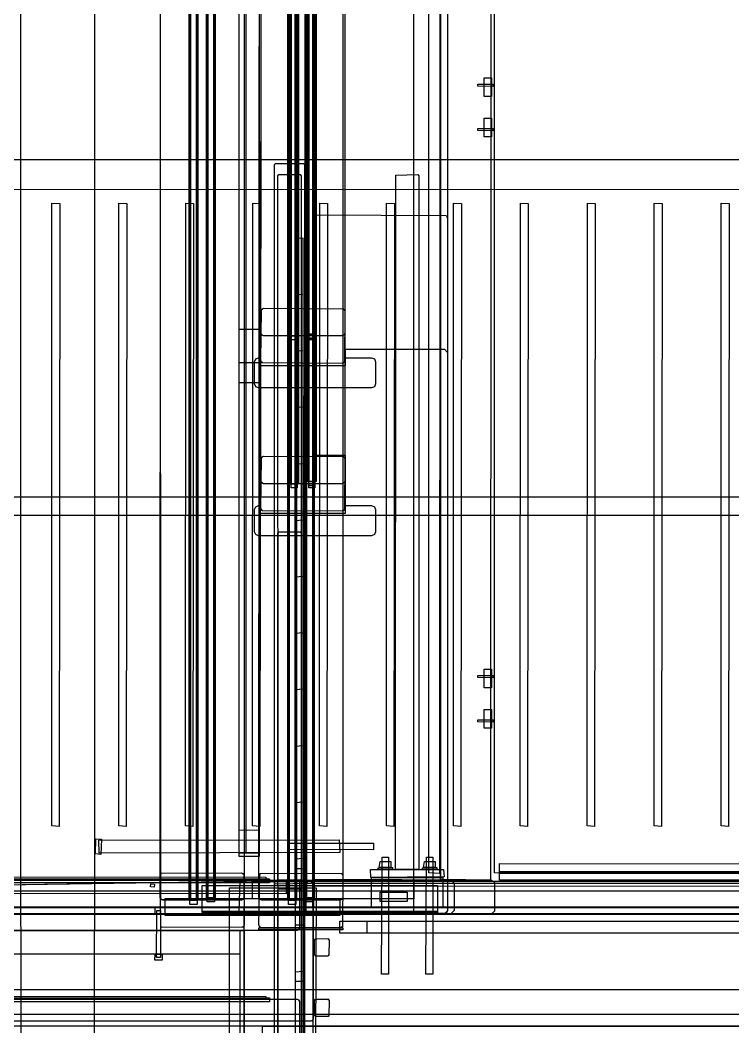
# Model space of a CAD drawing. Header units: metres. Extents: x 292.5 to 342.7, y -1 to 8.9.
# Drawn here: x 333.564 to 334.624, y 3.032 to 4.53 of the extents above; entities that cross this region are included whole.
import ezdxf

# ---------------------------------------------------------------- set-up
doc = ezdxf.new("R2010")
doc.units = ezdxf.units.M
doc.layers.add('VISTA', color=8, linetype='Continuous')

msp = doc.modelspace()

# ---------------------------------------------------------------- linework, layer by layer
at = {"layer": 'VISTA'}
for points in [[(333.5651, 6.5658), (333.5716, 6.5928), (333.5951, 6.6292), (333.7421, 6.7726), (333.745, 6.7855), (333.745, 6.897), (333.855, 6.897), (333.8544, 6.7715), (333.8489, 6.7441), (333.8379, 6.7184), (333.8122, 6.6859), (333.701, 6.5809), (333.6749, 6.5529), (333.6746, -0.2029), (333.6711, -0.2091), (333.664, -0.2147), (333.6417, -0.2226), (333.6278, -0.2243), (333.5996, -0.2228), (333.5768, -0.2152), (333.5656, -0.2035), (333.5651, 6.5658)], [(334, 6.3955), (334.0019, 6.3992), (341.9955, 6.4), (341.9992, 6.3981), (342, 3.2045), (341.9981, 3.2008), (334.0045, 3.2), (334, 3.2045), (334, 6.3955)], [(334, 6.3955), (334.0045, 6.4), (334.1955, 6.4), (334.2, 6.3955), (334.2, 3.2045), (334.1955, 3.2), (334.0045, 3.2), (334, 3.2045), (334, 6.3955)], [(334, 6.3955), (334.0045, 6.4), (334.6355, 6.4), (334.64, 6.3955), (334.64, 3.2045), (334.6355, 3.2), (334.0045, 3.2), (334, 3.2045), (334, 6.3955)], [(334.15, 5.9455), (334.1519, 5.9492), (337.5455, 5.95), (337.5492, 5.9481), (337.55, 3.2045), (337.5481, 3.2008), (334.1545, 3.2), (334.15, 3.2045), (334.15, 5.9455)], [(334.0435, 5.92), (334.0463, 5.9188), (334.0475, 5.916), (334.0475, 3.844), (334.0463, 3.8412), (334.0435, 3.84), (333.9265, 3.84), (333.9237, 3.8412), (333.9225, 3.844), (333.9237, 5.9188), (334.0435, 5.92)], [(334.0435, 5.92), (334.0463, 5.9188), (334.0475, 5.916), (334.0475, 3.844), (334.0463, 3.8412), (334.0435, 3.84), (333.9265, 3.84), (333.9237, 3.8412), (333.9225, 3.844), (333.9237, 5.9188), (334.0435, 5.92)], [(333.9675, 5.92), (333.9765, 5.92), (333.9765, 3.84), (333.9675, 3.84), (333.9675, 5.92)], [(333.9675, 5.908), (333.9675, 3.852), (333.9655, 3.852), (333.9655, 5.908), (333.9675, 5.908)], [(333.9675, 5.908), (333.9675, 3.852), (333.9655, 3.852), (333.9655, 5.908), (333.9675, 5.908)], [(333.9785, 5.908), (333.9785, 3.852), (333.9765, 3.852), (333.9765, 5.908), (333.9785, 5.908)], [(333.9785, 5.908), (333.9785, 3.852), (333.9765, 3.852), (333.9765, 5.908), (333.9785, 5.908)], [(333.9935, 5.9049), (333.9935, 3.8551), (333.9915, 3.8551), (333.9915, 5.9049), (333.9935, 5.9049)], [(333.9935, 5.9049), (333.9935, 3.8551), (333.9915, 3.8551), (333.9915, 5.9049), (333.9935, 5.9049)], [(333.9935, 5.9169), (334.0025, 5.9169), (334.0025, 3.8431), (333.9935, 3.8431), (333.9935, 5.9169)], [(334.0045, 5.9049), (334.0045, 3.8551), (334.0025, 3.8551), (334.0025, 5.9049), (334.0045, 5.9049)], [(334.0045, 5.9049), (334.0045, 3.8551), (334.0025, 3.8551), (334.0025, 5.9049), (334.0045, 5.9049)], [(333.92, 5.79), (333.92, 3.29), (333.89, 3.29), (333.89, 5.79), (333.92, 5.79)], [(333.89, 5.79), (333.92, 5.79), (333.92, 3.29), (333.89, 3.29), (333.89, 5.79)], [(333.9005, 3.29), (333.9005, 5.716), (333.9045, 5.716), (333.9045, 5.79), (333.92, 5.79), (333.92, 3.29), (333.9005, 3.29)], [(333.89, 5.78), (333.92, 5.78), (333.92, 4.02), (333.89, 4.02), (333.89, 5.78)], [(333.89, 5.78), (333.92, 5.78), (333.92, 4.02), (333.89, 4.02), (333.89, 5.78)], [(333.89, 5.78), (333.92, 5.78), (333.92, 4.02), (333.89, 4.02), (333.89, 5.78)], [(333.89, 5.78), (333.92, 5.78), (333.92, 4.02), (333.89, 4.02), (333.89, 5.78)], [(334.0435, 5.78), (334.0463, 5.7788), (334.0475, 5.776), (334.0475, 4.064), (334.0463, 4.0612), (334.0435, 4.06), (333.9265, 4.06), (333.9237, 4.0612), (333.9225, 4.064), (333.9237, 5.7788), (334.0435, 5.78)], [(334.0435, 5.78), (334.0463, 5.7788), (334.0475, 5.776), (334.0475, 4.064), (334.0463, 4.0612), (334.0435, 4.06), (333.9265, 4.06), (333.9237, 4.0612), (333.9225, 4.064), (333.9237, 5.7788), (334.0435, 5.78)], [(333.9675, 5.78), (333.9765, 5.78), (333.9765, 4.06), (333.9675, 4.06), (333.9675, 5.78)], [(333.9935, 5.7774), (334.0025, 5.7774), (334.0025, 4.0626), (333.9935, 4.0626), (333.9935, 5.7774)], [(333.7725, 5.756), (333.7737, 5.7588), (333.7765, 5.76), (333.8935, 5.76), (333.8963, 5.7588), (333.8975, 5.756), (333.8975, 3.224), (333.8963, 3.2212), (333.8935, 3.22), (333.7737, 3.2212), (333.7725, 5.756)], [(333.8935, 5.76), (333.8963, 5.7588), (333.8975, 5.756), (333.8975, 3.224), (333.8963, 3.2212), (333.8935, 3.22), (333.7765, 3.22), (333.7737, 3.2212), (333.7725, 3.224), (333.7737, 5.7588), (333.8935, 5.76)], [(333.8175, 5.76), (333.8265, 5.76), (333.8265, 3.22), (333.8175, 3.22), (333.8175, 5.76)], [(333.8435, 5.7562), (333.8525, 5.7562), (333.8525, 3.2238), (333.8435, 3.2238), (333.8435, 5.7562)], [(334.0405, 5.76), (334.0433, 5.7588), (334.0445, 5.756), (334.0445, 3.224), (334.0433, 3.2212), (334.0405, 3.22), (333.9235, 3.22), (333.9207, 3.2212), (333.9195, 3.224), (333.9207, 5.7588), (334.0405, 5.76)], [(334.0405, 5.76), (334.0433, 5.7588), (334.0445, 5.756), (334.0445, 3.224), (334.0433, 3.2212), (334.0405, 3.22), (333.9235, 3.22), (333.9207, 3.2212), (333.9195, 3.224), (333.9207, 5.7588), (334.0405, 5.76)], [(333.9645, 5.76), (333.9735, 5.76), (333.9735, 3.22), (333.9645, 3.22), (333.9645, 5.76)], [(333.9675, 5.768), (333.9675, 4.072), (333.9655, 4.072), (333.9655, 5.768), (333.9675, 5.768)], [(333.9675, 5.768), (333.9675, 4.072), (333.9655, 4.072), (333.9655, 5.768), (333.9675, 5.768)], [(333.9785, 5.768), (333.9785, 4.072), (333.9765, 4.072), (333.9765, 5.768), (333.9785, 5.768)], [(333.9785, 5.768), (333.9785, 4.072), (333.9765, 4.072), (333.9765, 5.768), (333.9785, 5.768)], [(333.9905, 5.7562), (333.9995, 5.7562), (333.9995, 3.2238), (333.9905, 3.2238), (333.9905, 5.7562)], [(333.9935, 5.7654), (333.9935, 4.0746), (333.9915, 4.0746), (333.9915, 5.7654), (333.9935, 5.7654)], [(333.9935, 5.7654), (333.9935, 4.0746), (333.9915, 4.0746), (333.9915, 5.7654), (333.9935, 5.7654)], [(334.0045, 5.7654), (334.0045, 4.0746), (334.0025, 4.0746), (334.0025, 5.7654), (334.0045, 5.7654)], [(334.0045, 5.7654), (334.0045, 4.0746), (334.0025, 4.0746), (334.0025, 5.7654), (334.0045, 5.7654)], [(333.8175, 5.748), (333.8175, 3.232), (333.8155, 3.232), (333.8155, 5.748), (333.8175, 5.748)], [(333.8175, 5.748), (333.8175, 3.232), (333.8155, 3.232), (333.8155, 5.748), (333.8175, 5.748)], [(333.8285, 5.748), (333.8285, 3.232), (333.8265, 3.232), (333.8265, 5.748), (333.8285, 5.748)], [(333.8285, 5.748), (333.8285, 3.232), (333.8265, 3.232), (333.8265, 5.748), (333.8285, 5.748)], [(333.8435, 5.7442), (333.8435, 3.2358), (333.8415, 3.2358), (333.8415, 5.7442), (333.8435, 5.7442)], [(333.8435, 5.7442), (333.8435, 3.2358), (333.8415, 3.2358), (333.8415, 5.7442), (333.8435, 5.7442)], [(333.8545, 5.7442), (333.8545, 3.2358), (333.8525, 3.2358), (333.8525, 5.7442), (333.8545, 5.7442)], [(333.8545, 5.7442), (333.8545, 3.2358), (333.8525, 3.2358), (333.8525, 5.7442), (333.8545, 5.7442)], [(333.9645, 5.748), (333.9645, 3.232), (333.9625, 3.232), (333.9625, 5.748), (333.9645, 5.748)], [(333.9645, 5.748), (333.9645, 3.232), (333.9625, 3.232), (333.9625, 5.748), (333.9645, 5.748)], [(333.9755, 5.748), (333.9755, 3.232), (333.9735, 3.232), (333.9735, 5.748), (333.9755, 5.748)], [(333.9755, 5.748), (333.9755, 3.232), (333.9735, 3.232), (333.9735, 5.748), (333.9755, 5.748)], [(333.9905, 5.7442), (333.9905, 3.2358), (333.9885, 3.2358), (333.9885, 5.7442), (333.9905, 5.7442)], [(333.9905, 5.7442), (333.9905, 3.2358), (333.9885, 3.2358), (333.9885, 5.7442), (333.9905, 5.7442)], [(334.0015, 5.7442), (334.0015, 3.2358), (333.9995, 3.2358), (333.9995, 5.7442), (334.0015, 5.7442)], [(334.0015, 5.7442), (334.0015, 3.2358), (333.9995, 3.2358), (333.9995, 5.7442), (334.0015, 5.7442)], [(334.265, 5.639), (334.264, 3.25), (334, 3.251), (334.0003, 5.6397), (334.265, 5.639)], [(334.19, 5.639), (334.189, 3.25), (334, 3.251), (334.0003, 5.6397), (334.19, 5.639)], [(334.265, 5.639), (334.264, 3.25), (334.19, 3.251), (334.19, 5.639), (334.265, 5.639)], [(334.189, 5.604), (334.188, 3.26), (334.172, 3.261), (334.1723, 5.6047), (334.189, 5.604)], [(334.189, 5.604), (334.188, 3.26), (334.172, 3.261), (334.1723, 5.6047), (334.189, 5.604)], [(335.125, 5.599), (335.124, 3.26), (334.27, 3.261), (334.27, 5.599), (335.125, 5.599)], [(334.245, 4.4348), (334.268, 4.4348), (334.268, 4.4312), (334.245, 4.4314), (334.245, 4.4348)], [(334.2655, 4.444), (334.2655, 4.416), (334.2545, 4.416), (334.2545, 4.444), (334.2655, 4.444)], [(334.2655, 4.384), (334.2655, 4.356), (334.2545, 4.356), (334.2545, 4.384), (334.2655, 4.384)], [(334.245, 4.3688), (334.268, 4.3688), (334.268, 4.3652), (334.245, 4.3654), (334.245, 4.3688)], [(333.02, 4.3208), (333.0217, 4.3225), (341.9783, 4.3225), (341.98, 4.3208), (341.98, 4.2792), (341.9793, 4.2792), (341.9793, 4.2778), (341.9783, 4.2775), (333.0207, 4.2778), (333.02, 4.3208)], [(333.9425, 4.3148), (333.9442, 4.3165), (333.9858, 4.3165), (333.9875, 4.3148), (333.9875, 1.0952), (333.9858, 1.0935), (333.9442, 1.0935), (333.9432, 1.0942), (333.9425, 4.3148)], [(333.9475, 4.2983), (333.9492, 4.3), (333.9808, 4.3), (333.9825, 4.2983), (333.9825, 3.2515), (333.9808, 3.2498), (333.9483, 3.2505), (333.9475, 4.2983)], [(334.1558, 4.3), (334.1575, 4.2983), (334.1575, 3.266), (334.1225, 3.266), (334.1233, 4.2992), (334.1558, 4.3)], [(333.9482, 4.2981), (333.9482, 4.2983), (333.9482, 4.2981), (333.9482, 4.2981)], [(333.9822, 4.2981), (333.9822, 4.2981), (333.9822, 4.2981), (333.9822, 4.2981)], [(333.6233, 4.257), (333.6223, 3.33), (333.6113, 3.331), (333.6116, 4.2577), (333.6233, 4.257)], [(333.7229, 4.257), (333.7219, 3.33), (333.7109, 3.331), (333.7112, 4.2577), (333.7229, 4.257)], [(333.8224, 4.257), (333.8214, 3.33), (333.8104, 3.331), (333.8107, 4.2577), (333.8224, 4.257)], [(333.922, 4.257), (333.921, 3.33), (333.91, 3.331), (333.9103, 4.2577), (333.922, 4.257)], [(334.0216, 4.257), (334.0206, 3.33), (334.0096, 3.331), (334.0099, 4.2577), (334.0216, 4.257)], [(334.1211, 4.257), (334.1201, 3.33), (334.1091, 3.331), (334.1094, 4.2577), (334.1211, 4.257)], [(334.2207, 4.257), (334.2197, 3.33), (334.2087, 3.331), (334.209, 4.2577), (334.2207, 4.257)], [(334.3202, 4.257), (334.3192, 3.33), (334.3082, 3.331), (334.3085, 4.2577), (334.3202, 4.257)], [(334.4198, 4.257), (334.4188, 3.33), (334.4078, 3.331), (334.4081, 4.2577), (334.4198, 4.257)], [(334.5193, 4.257), (334.5183, 3.33), (334.5073, 3.331), (334.5076, 4.2577), (334.5193, 4.257)], [(334.6189, 4.257), (334.6179, 3.33), (334.6069, 3.331), (334.6072, 4.2577), (334.6189, 4.257)], [(334.0485, 3.796), (334.0485, 3.882), (334, 3.882), (334.0008, 4.2381), (334.0045, 4.24), (334.1981, 4.2392), (334.2, 4.2355), (334.2, 3.2045), (334.1981, 3.2008), (334.0045, 3.2), (334.0008, 3.2019), (334.0008, 3.796), (334.0485, 3.796)], [(333.974, 4.2051), (333.985, 4.2061), (333.986, 3.267), (333.974, 3.267), (333.974, 4.2051)], [(333.974, 4.1212), (333.985, 4.1222), (333.986, 3.183), (333.974, 3.183), (333.974, 4.1212)], [(333.9741, 4.1212), (333.9741, 4.1212), (333.974, 4.1212), (333.9741, 4.1212)], [(333.9265, 4.101), (334.0458, 4.1003), (334.0475, 4.097), (334.0468, 4.0207), (334.0435, 4.019), (333.9242, 4.0197), (333.9225, 4.023), (333.9232, 4.0993), (333.9265, 4.101)], [(333.9242, 4.0993), (333.9247, 4.0995), (333.924, 4.0995), (333.9242, 4.0993)], [(334.046, 4.0995), (334.0453, 4.0995), (334.0458, 4.0993), (334.046, 4.0995)], [(333.89, 4.07), (333.92, 4.07), (333.92, 3.99), (333.89, 3.99), (333.89, 4.07)], [(333.89, 4.07), (333.92, 4.07), (333.92, 3.99), (333.89, 3.99), (333.89, 4.07)], [(333.9247, 4.0615), (333.924, 4.0622), (333.9242, 4.0617), (333.9247, 4.0615)], [(333.9247, 4.0615), (333.924, 4.0622), (333.924, 4.0615), (333.9247, 4.0615)], [(333.9675, 4.072), (333.9675, 4.06), (333.9655, 4.06), (333.9655, 4.072), (333.9675, 4.072)], [(333.9785, 4.072), (333.9785, 4.06), (333.9765, 4.06), (333.9765, 4.072), (333.9785, 4.072)], [(333.9935, 4.0746), (333.9935, 4.0626), (333.9915, 4.0626), (333.9915, 4.0746), (333.9935, 4.0746)], [(334.0025, 4.0626), (334.0025, 4.0566), (333.9935, 4.0566), (333.9935, 4.0626), (334.0025, 4.0626)], [(334.0025, 4.0626), (334.0025, 4.0566), (333.9935, 4.0566), (333.9935, 4.0626), (334.0025, 4.0626)], [(334.0045, 4.0746), (334.0045, 4.0626), (334.0025, 4.0626), (334.0025, 4.0746), (334.0045, 4.0746)], [(334.046, 4.0615), (334.046, 4.0622), (334.0458, 4.0617), (334.046, 4.0615)], [(334.046, 4.0615), (334.046, 4.0622), (334.0458, 4.0617), (334.046, 4.0615)], [(333.9765, 4.06), (333.9765, 4.054), (333.9675, 4.054), (333.9675, 4.06), (333.9765, 4.06)], [(333.9765, 4.06), (333.9765, 4.054), (333.9675, 4.054), (333.9675, 4.06), (333.9765, 4.06)], [(334.0025, 4.0566), (334.0025, 4.054), (333.9935, 4.054), (333.9935, 4.0566), (334.0025, 4.0566)], [(334.0025, 4.0566), (334.0025, 4.054), (333.9935, 4.054), (333.9935, 4.0566), (334.0025, 4.0566)], [(333.974, 4.0372), (333.985, 4.0382), (333.986, 3.0991), (333.974, 3.0991), (333.974, 4.0372)], [(334, 4.016), (334.0485, 4.016), (334.0485, 4.04), (334.1955, 4.04), (334.2, 4.0355), (334.2, 3.2045), (334.1955, 3.2), (334.0045, 3.2), (334, 3.2045), (334, 4.016)], [(333.913, 4.0215), (333.9148, 4.0257), (333.919, 4.0275), (333.9215, 4.0275), (333.919, 4.0257), (333.9215, 4.0257), (333.919, 4.025), (333.9215, 4.0249), (333.9215, 4.016), (334.0485, 4.016), (334.0485, 4.0275), (334.087, 4.0275), (334.0912, 4.0257), (334.093, 4.0215), (334.093, 3.9885), (334.0912, 3.9843), (334.087, 3.9825), (333.919, 3.9825), (333.9148, 3.9843), (333.913, 3.9885), (333.913, 4.0215)], [(333.9242, 4.0207), (333.924, 4.0212), (333.924, 4.0205), (333.9242, 4.0207)], [(334.0458, 4.0207), (334.0453, 4.0205), (334.046, 4.0205), (334.0458, 4.0207)], [(333.974, 3.9533), (333.985, 3.9543), (333.986, 3.0151), (333.974, 3.0151), (333.974, 3.9533)], [(333.9265, 3.881), (334.0458, 3.8803), (334.0475, 3.877), (334.0468, 3.8007), (334.0435, 3.799), (333.9242, 3.7997), (333.9225, 3.803), (333.9232, 3.8793), (333.9265, 3.881)], [(333.9242, 3.8793), (333.9247, 3.8795), (333.924, 3.8795), (333.9242, 3.8793)], [(333.974, 3.8693), (333.985, 3.8703), (333.986, 2.9312), (333.974, 2.9312), (333.974, 3.8693)], [(334.046, 3.8795), (334.0453, 3.8795), (334.0458, 3.8793), (334.046, 3.8795)], [(333.9675, 3.852), (333.9675, 3.84), (333.9655, 3.84), (333.9655, 3.852), (333.9675, 3.852)], [(333.9785, 3.852), (333.9785, 3.84), (333.9765, 3.84), (333.9765, 3.852), (333.9785, 3.852)], [(333.9935, 3.8551), (333.9935, 3.8431), (333.9915, 3.8431), (333.9915, 3.8551), (333.9935, 3.8551)], [(334.0045, 3.8551), (334.0045, 3.8431), (334.0025, 3.8431), (334.0025, 3.8551), (334.0045, 3.8551)], [(333.9247, 3.8415), (333.924, 3.8422), (333.9242, 3.8417), (333.9247, 3.8415)], [(333.9247, 3.8415), (333.924, 3.8422), (333.924, 3.8415), (333.9247, 3.8415)], [(333.9765, 3.84), (333.9765, 3.834), (333.9675, 3.834), (333.9675, 3.84), (333.9765, 3.84)], [(333.9765, 3.84), (333.9765, 3.834), (333.9675, 3.834), (333.9675, 3.84), (333.9765, 3.84)], [(334.0025, 3.8431), (334.0025, 3.8371), (333.9935, 3.8371), (333.9935, 3.8431), (334.0025, 3.8431)], [(334.0025, 3.8431), (334.0025, 3.8371), (333.9935, 3.8371), (333.9935, 3.8431), (334.0025, 3.8431)], [(334.0025, 3.8371), (334.0025, 3.834), (333.9935, 3.834), (333.9935, 3.8371), (334.0025, 3.8371)], [(334.0025, 3.8371), (334.0025, 3.834), (333.9935, 3.834), (333.9935, 3.8371), (334.0025, 3.8371)], [(334.046, 3.8415), (334.046, 3.8422), (334.0458, 3.8417), (334.046, 3.8415)], [(334.046, 3.8415), (334.046, 3.8422), (334.0458, 3.8417), (334.046, 3.8415)], [(333.02, 3.8188), (333.0217, 3.8205), (341.9783, 3.8205), (341.98, 3.8188), (341.98, 3.7942), (341.9783, 3.7925), (333.0207, 3.7928), (333.02, 3.8188)], [(333.913, 3.8015), (333.9148, 3.8057), (333.919, 3.8075), (333.9215, 3.8075), (333.919, 3.8057), (333.9215, 3.8057), (333.919, 3.805), (333.9215, 3.8049), (333.9215, 3.796), (334.0485, 3.796), (334.0485, 3.8075), (334.087, 3.8075), (334.0912, 3.8057), (334.093, 3.8015), (334.093, 3.7685), (334.0912, 3.7643), (334.087, 3.7625), (333.919, 3.7625), (333.9148, 3.7643), (333.913, 3.7685), (333.913, 3.8015)], [(333.9242, 3.8007), (333.924, 3.8012), (333.924, 3.8005), (333.9242, 3.8007)], [(334.0458, 3.8007), (334.0453, 3.8005), (334.046, 3.8005), (334.0458, 3.8007)], [(333.974, 3.7854), (333.985, 3.7864), (333.986, 2.8472), (333.974, 2.8472), (333.974, 3.7854)], [(333.9475, 3.7668), (333.9492, 3.7685), (333.9808, 3.7685), (333.9825, 3.7668), (333.9825, 2.7198), (333.9808, 2.7181), (333.9482, 2.7189), (333.9475, 3.7668)], [(333.9482, 3.7664), (333.9482, 3.7669), (333.9482, 3.7664), (333.9482, 3.7664)], [(333.974, 3.7014), (333.985, 3.7024), (333.986, 2.7633), (333.974, 2.7633), (333.974, 3.7014)], [(333.974, 3.6175), (333.985, 3.6185), (333.986, 2.6794), (333.974, 2.6794), (333.974, 3.6175)], [(334.245, 3.5548), (334.268, 3.5548), (334.268, 3.5512), (334.245, 3.5514), (334.245, 3.5548)], [(334.2655, 3.564), (334.2655, 3.536), (334.2545, 3.536), (334.2545, 3.564), (334.2655, 3.564)], [(333.974, 3.5335), (333.985, 3.5345), (333.986, 2.5954), (333.974, 2.5954), (333.974, 3.5335)], [(334.2655, 3.504), (334.2655, 3.476), (334.2545, 3.476), (334.2545, 3.504), (334.2655, 3.504)], [(334.245, 3.4888), (334.268, 3.4888), (334.268, 3.4852), (334.245, 3.4854), (334.245, 3.4888)], [(333.974, 3.4496), (333.985, 3.4506), (333.986, 2.5115), (333.974, 2.5115), (333.974, 3.4496)], [(333.974, 3.3656), (333.985, 3.3666), (333.986, 2.4275), (333.974, 2.4275), (333.974, 3.3656)], [(333.6855, 3.311), (333.6845, 3.288), (333.6765, 3.289), (333.6768, 3.3117), (333.6855, 3.311)], [(333.92, 3.325), (333.92, 3.285), (333.89, 3.285), (333.89, 3.3242), (333.92, 3.325)], [(334.039, 3.31), (334.04, 3.291), (333.682, 3.29), (333.6813, 3.3097), (334.039, 3.31)], [(333.965, 3.305), (334.09, 3.305), (334.09, 3.295), (333.965, 3.2957), (333.965, 3.305)], [(333.974, 3.2817), (333.985, 3.2827), (333.986, 2.3436), (333.974, 2.3436), (333.974, 3.2817)], [(334.112, 3.284), (334.112, 3.11), (334.102, 3.11), (334.1027, 3.284), (334.112, 3.284)], [(334.112, 3.284), (334.112, 3.11), (334.102, 3.11), (334.1027, 3.284), (334.112, 3.284)], [(334.178, 3.284), (334.178, 3.11), (334.168, 3.11), (334.1687, 3.284), (334.178, 3.284)], [(334.178, 3.284), (334.178, 3.11), (334.168, 3.11), (334.1687, 3.284), (334.178, 3.284)], [(334.118, 3.269), (334.118, 3.266), (334.096, 3.266), (334.0975, 3.269), (334.118, 3.269)], [(334.118, 3.269), (334.118, 3.266), (334.096, 3.266), (334.0975, 3.269), (334.118, 3.269)], [(334.1155, 3.278), (334.1155, 3.269), (334.0985, 3.269), (334.0996, 3.278), (334.1155, 3.278)], [(334.1155, 3.278), (334.1155, 3.269), (334.0985, 3.269), (334.0996, 3.278), (334.1155, 3.278)], [(334.184, 3.269), (334.184, 3.266), (334.162, 3.266), (334.1635, 3.269), (334.184, 3.269)], [(334.184, 3.269), (334.184, 3.266), (334.162, 3.266), (334.1635, 3.269), (334.184, 3.269)], [(334.1815, 3.278), (334.1815, 3.269), (334.1645, 3.269), (334.1656, 3.278), (334.1815, 3.278)], [(334.1815, 3.278), (334.1815, 3.269), (334.1645, 3.269), (334.1656, 3.278), (334.1815, 3.278)], [(334.2775, 3.275), (335.118, 3.2745), (335.1175, 3.26), (334.2775, 3.2601), (334.2775, 3.275)], [(333.025, 3.252), (333.935, 3.252), (333.935, 3.246), (333.025, 3.246), (333.025, 3.252)], [(333.0307, 3.255), (333.93, 3.2543), (333.9293, 3.25), (333.0302, 3.2507), (333.0307, 3.255)], [(333.7725, 3.257), (333.7742, 3.2603), (333.8935, 3.261), (333.8968, 3.2593), (333.8975, 3.183), (333.8958, 3.1797), (333.7737, 3.1802), (333.7725, 3.257)], [(333.7742, 3.2593), (333.7747, 3.2595), (333.774, 3.2595), (333.7742, 3.2593)], [(333.896, 3.2595), (333.8953, 3.2595), (333.8958, 3.2593), (333.896, 3.2595)], [(334.0428, 3.2603), (334.0445, 3.257), (334.0438, 3.1807), (334.0405, 3.179), (333.9212, 3.1797), (333.9195, 3.183), (333.9207, 3.2598), (334.0428, 3.2603)], [(333.9212, 3.2593), (333.9217, 3.2595), (333.921, 3.2595), (333.9212, 3.2593)], [(334.043, 3.2595), (334.0423, 3.2595), (334.0428, 3.2593), (334.043, 3.2595)], [(334.194, 3.266), (334.195, 3.255), (334.086, 3.254), (334.0853, 3.2657), (334.194, 3.266)], [(334.087, 3.254), (334.193, 3.254), (334.193, 3.2092), (334.087, 3.2092), (334.087, 3.254)], [(334.2772, 3.263), (335.118, 3.2628), (335.1178, 3.25), (334.2772, 3.2502), (334.2772, 3.263)], [(332.9835, 3.25), (333.9765, 3.25), (333.979, 3.249), (333.98, 3.2465), (333.98, 3.1785), (333.979, 3.176), (333.9765, 3.175), (332.9835, 3.175), (332.981, 3.176), (332.98, 3.1785), (332.9806, 3.2485), (332.9835, 3.25)], [(333, 3.25), (333.96, 3.25), (333.96, 3.2299), (333, 3.23), (333, 3.25)], [(333.001, 3.2468), (333.21, 3.2468), (333.211, 3.25), (333.999, 3.25), (334, 3.201), (333.999, 3.2), (333.211, 3.2), (333.001, 3.2), (333.001, 3.2468)], [(333.001, 3.235), (333.9998, 3.25), (333.9998, 3.25), (334, 3.211), (333.999, 3.21), (333.764, 3.21), (333.211, 3.21), (333.001, 3.21), (333.001, 3.235)], [(333.001, 3.235), (333.211, 3.2382), (333.999, 3.25), (334, 3.249), (333.999, 3.21), (333.211, 3.21), (333.001, 3.21), (333.001, 3.235)], [(333.7585, 3.2445), (333.764, 3.244), (333.7635, 3.2395), (333.7581, 3.24), (333.7585, 3.2445)], [(334.185, 3.242), (334.185, 3.202), (333.835, 3.202), (333.835, 3.242), (334.185, 3.242)], [(334.185, 3.242), (334.185, 3.202), (333.835, 3.202), (333.835, 3.242), (334.185, 3.242)], [(334.0044, 3.2387), (334.0037, 3.0093), (333.8756, 3.0101), (333.8756, 3.2387), (334.0044, 3.2387)], [(334.2653, 3.25), (334.27, 3.246), (334.27, 3.204), (334.2653, 3.2), (333.8947, 3.2), (333.89, 3.204), (333.8914, 3.2488), (334.2653, 3.25)], [(333.91, 3.222), (333.91, 3.248), (334.15, 3.248), (334.15, 3.222), (333.91, 3.222)], [(333.9965, 3.25), (333.9975, 3.245), (333.9435, 3.244), (333.9428, 3.2497), (333.9965, 3.25)], [(333.9965, 3.25), (333.9975, 3.245), (333.9435, 3.244), (333.9428, 3.2497), (333.9965, 3.25)], [(333.9475, 3.2352), (333.9492, 3.2369), (333.9808, 3.2369), (333.9825, 3.2352), (333.9825, 2.1882), (333.9808, 2.1865), (333.9482, 2.1872), (333.9475, 3.2352)], [(333.9783, 3.249), (333.9783, 3.2483), (333.979, 3.2483), (333.9783, 3.249)], [(333.99, 3.245), (333.995, 3.25), (334.205, 3.25), (334.21, 3.245), (334.21, 3.205), (334.205, 3.2), (333.995, 3.2), (333.99, 3.205), (333.99, 3.245)], [(333.9998, 3.25), (333.9998, 3.25), (333.9998, 3.25), (333.9998, 3.25)], [(341.995, 3.25), (342, 3.245), (342, 3.205), (341.995, 3.2), (334.005, 3.2), (334, 3.205), (334.0015, 3.2485), (341.995, 3.25)], [(341.999, 3.2483), (342, 3.211), (334.001, 3.21), (334, 3.2473), (341.999, 3.2483)], [(334.0005, 3.2455), (342, 3.245), (341.9995, 3.2405), (334.0001, 3.241), (334.0005, 3.2455)], [(333, 3.234), (342, 3.234), (342, 3.199), (333, 3.199), (333, 3.234)], [(333.7747, 3.2215), (333.774, 3.2222), (333.774, 3.2215), (333.7747, 3.2215)], [(333.7747, 3.2215), (333.774, 3.2222), (333.7742, 3.2217), (333.7747, 3.2215)], [(334.04, 3.2225), (334.04, 3.1975), (333.78, 3.1975), (333.78, 3.2225), (334.04, 3.2225)], [(333.8175, 3.232), (333.8175, 3.22), (333.8155, 3.22), (333.8155, 3.232), (333.8175, 3.232)], [(333.8285, 3.232), (333.8285, 3.22), (333.8265, 3.22), (333.8265, 3.232), (333.8285, 3.232)], [(333.8435, 3.2358), (333.8435, 3.2238), (333.8415, 3.2238), (333.8415, 3.2358), (333.8435, 3.2358)], [(333.8535, 3.2238), (333.8535, 3.2178), (333.8425, 3.2178), (333.8425, 3.2238), (333.8535, 3.2238)], [(333.8535, 3.2238), (333.8535, 3.2178), (333.8425, 3.2178), (333.8425, 3.2238), (333.8535, 3.2238)], [(333.8545, 3.2358), (333.8545, 3.2238), (333.8525, 3.2238), (333.8525, 3.2358), (333.8545, 3.2358)], [(333.896, 3.2215), (333.896, 3.2222), (333.8958, 3.2217), (333.896, 3.2215)], [(333.896, 3.2215), (333.896, 3.2222), (333.8958, 3.2217), (333.896, 3.2215)], [(333.9217, 3.2215), (333.921, 3.2222), (333.921, 3.2215), (333.9217, 3.2215)], [(333.9217, 3.2215), (333.921, 3.2222), (333.9212, 3.2217), (333.9217, 3.2215)], [(333.9645, 3.232), (333.9645, 3.22), (333.9625, 3.22), (333.9625, 3.232), (333.9645, 3.232)], [(333.9755, 3.232), (333.9755, 3.22), (333.9735, 3.22), (333.9735, 3.232), (333.9755, 3.232)], [(333.9822, 3.2347), (333.9822, 3.2347), (333.9822, 3.2347), (333.9822, 3.2347)], [(333.9905, 3.2358), (333.9905, 3.2238), (333.9885, 3.2238), (333.9885, 3.2358), (333.9905, 3.2358)], [(334.0005, 3.2238), (334.0005, 3.2178), (333.9895, 3.2178), (333.9895, 3.2238), (334.0005, 3.2238)], [(334.0005, 3.2238), (334.0005, 3.2178), (333.9895, 3.2178), (333.9895, 3.2238), (334.0005, 3.2238)], [(334.0015, 3.2358), (334.0015, 3.2238), (333.9995, 3.2238), (333.9995, 3.2358), (334.0015, 3.2358)], [(334.043, 3.2215), (334.043, 3.2222), (334.0428, 3.2217), (334.043, 3.2215)], [(334.043, 3.2215), (334.043, 3.2222), (334.0428, 3.2217), (334.043, 3.2215)], [(334.1, 3.232), (334.14, 3.232), (334.14, 3.218), (334.1, 3.218), (334.1, 3.232)], [(341.9955, 3.21), (342, 3.2055), (342, 3.0545), (341.9955, 3.05), (333.0045, 3.05), (333, 3.0545), (333.0013, 3.2087), (341.9955, 3.21)], [(333.765, 3.2), (333.765, 3.21), (334, 3.21), (334, 3.2), (333.765, 3.2)], [(333.8275, 3.22), (333.8275, 3.214), (333.8165, 3.214), (333.8165, 3.22), (333.8275, 3.22)], [(333.8275, 3.22), (333.8275, 3.214), (333.8165, 3.214), (333.8165, 3.22), (333.8275, 3.22)], [(333.8975, 3.2086), (333.8992, 3.2103), (333.9808, 3.2103), (333.9825, 3.2086), (333.9825, -0.0986), (333.9817, -0.1001), (333.9808, -0.1003), (333.8992, -0.1003), (333.8982, -0.0997), (333.8975, 3.2086)], [(333.9745, 3.22), (333.9745, 3.214), (333.9635, 3.214), (333.9635, 3.22), (333.9745, 3.22)], [(333.9745, 3.22), (333.9745, 3.214), (333.9635, 3.214), (333.9635, 3.22), (333.9745, 3.22)], [(333, 3.197), (333.0009, 3.1991), (333.003, 3.2), (333.997, 3.2), (333.9991, 3.1991), (334, 3.197), (334, 3.043), (333.9991, 3.0409), (333.997, 3.04), (333.003, 3.04), (333.0009, 3.0409), (333, 3.197)], [(333, 3.197), (333.0009, 3.1991), (333.003, 3.2), (333.997, 3.2), (334, 3.197), (334, 3.043), (333.9991, 3.0409), (333.997, 3.04), (333.003, 3.04), (333.0009, 3.0409), (333, 3.043), (333, 3.197)], [(333.773, 3.205), (333.773, 3.135), (333.767, 3.135), (333.7674, 3.205), (333.773, 3.205)], [(334.185, 3.204), (334.185, 3.202), (333.835, 3.202), (333.835, 3.204), (334.185, 3.204)], [(333.974, 3.1978), (333.985, 3.1987), (333.986, 2.2596), (333.974, 2.2596), (333.974, 3.1978)], [(333.9985, 3.1985), (333.9991, 3.1985), (333.9991, 3.1991), (333.9985, 3.1985)], [(342, 3.2), (342, 3), (334, 3), (334, 3.2), (342, 3.2)], [(333.7742, 3.1807), (333.774, 3.1812), (333.774, 3.1805), (333.7742, 3.1807)], [(333.8958, 3.1807), (333.8953, 3.1805), (333.896, 3.1805), (333.8958, 3.1807)], [(334.0445, 3.179), (334.0445, 3.176), (333.9195, 3.176), (333.9195, 3.179), (334.0445, 3.179)], [(333.9212, 3.1807), (333.921, 3.1812), (333.921, 3.1805), (333.9212, 3.1807)], [(333.9783, 3.176), (333.979, 3.1767), (333.9783, 3.1767), (333.9783, 3.176)], [(334.04, 3.189), (334.08, 3.189), (334.08, 3.171), (334.04, 3.171), (334.04, 3.189)], [(334.719, 3.189), (334.719, 3.1865), (337.321, 3.1865), (337.321, 3.189), (337.819, 3.189), (337.819, 3.1865), (341.221, 3.1865), (341.221, 3.189), (341.56, 3.189), (341.56, 3.171), (334.04, 3.171), (334.04, 3.189), (334.719, 3.189)], [(334.043, 3.1805), (334.043, 3.1812), (334.0428, 3.1807), (334.043, 3.1805)], [(333.0691, 3.14), (333.0685, 3.1745), (333.8909, 3.175), (333.8909, 3.14), (333.0691, 3.14)], [(333.8915, 3.175), (333.8975, 3.175), (333.8975, 2.987), (333.8915, 2.987), (333.8915, 3.175)], [(334.0037, 3.1373), (334.002, 3.1387), (334.0023, 3.1623), (334.0027, 3.1613), (334.0037, 3.163), (334.0233, 3.1627), (334.0223, 3.1623), (334.024, 3.1613), (334.0237, 3.1377), (334.0233, 3.1387), (334.0223, 3.137), (334.0037, 3.137), (334.0037, 3.1373)], [(333.7755, 3.14), (333.7755, 3.131), (333.7645, 3.131), (333.7652, 3.14), (333.7755, 3.14)], [(333.974, 3.1138), (333.985, 3.1148), (333.986, 2.1757), (333.974, 2.1757), (333.974, 3.1138)], [(332.975, 3.0875), (342.025, 3.0875), (342.025, 3.0325), (332.975, 3.0325), (332.975, 3.0875)], [(333.8978, 3.0878), (333.8978, 3.0878), (333.8978, 3.0878), (333.8978, 3.0878)], [(332.9835, 3.0728), (333.9765, 3.0728), (333.979, 3.0718), (333.98, 3.0693), (333.98, 3.0013), (333.979, 2.9988), (333.9765, 2.9978), (332.9835, 2.9978), (332.981, 2.9988), (332.98, 3.0013), (332.9806, 3.0713), (332.9835, 3.0728)], [(333.025, 3.0748), (333.935, 3.0748), (333.935, 3.0688), (333.025, 3.0688), (333.025, 3.0748)], [(333.0307, 3.0778), (333.93, 3.0771), (333.9293, 3.0728), (333.0302, 3.0735), (333.0307, 3.0778)], [(333.9783, 3.0717), (333.9783, 3.071), (333.979, 3.071), (333.9783, 3.0717)], [(334.0037, 3.0473), (334.002, 3.0487), (334.0023, 3.0723), (334.0027, 3.0713), (334.0037, 3.073), (334.0233, 3.0727), (334.0223, 3.0723), (334.024, 3.0713), (334.0237, 3.0477), (334.0233, 3.0487), (334.0223, 3.047), (334.0037, 3.047), (334.0037, 3.0473)], [(333.9985, 3.0415), (333.9985, 3.0409), (333.9991, 3.0409), (333.9985, 3.0415)], [(333.9985, 3.0415), (333.9985, 3.0409), (333.9991, 3.0409), (333.9985, 3.0415)], [(333.925, 3.0325), (342.075, 3.0325), (342.075, 2.9975), (333.925, 2.9975), (333.925, 3.0325)]]:
    msp.add_lwpolyline(points, close=True, dxfattribs=at)

doc.saveas('drawing.dxf')
